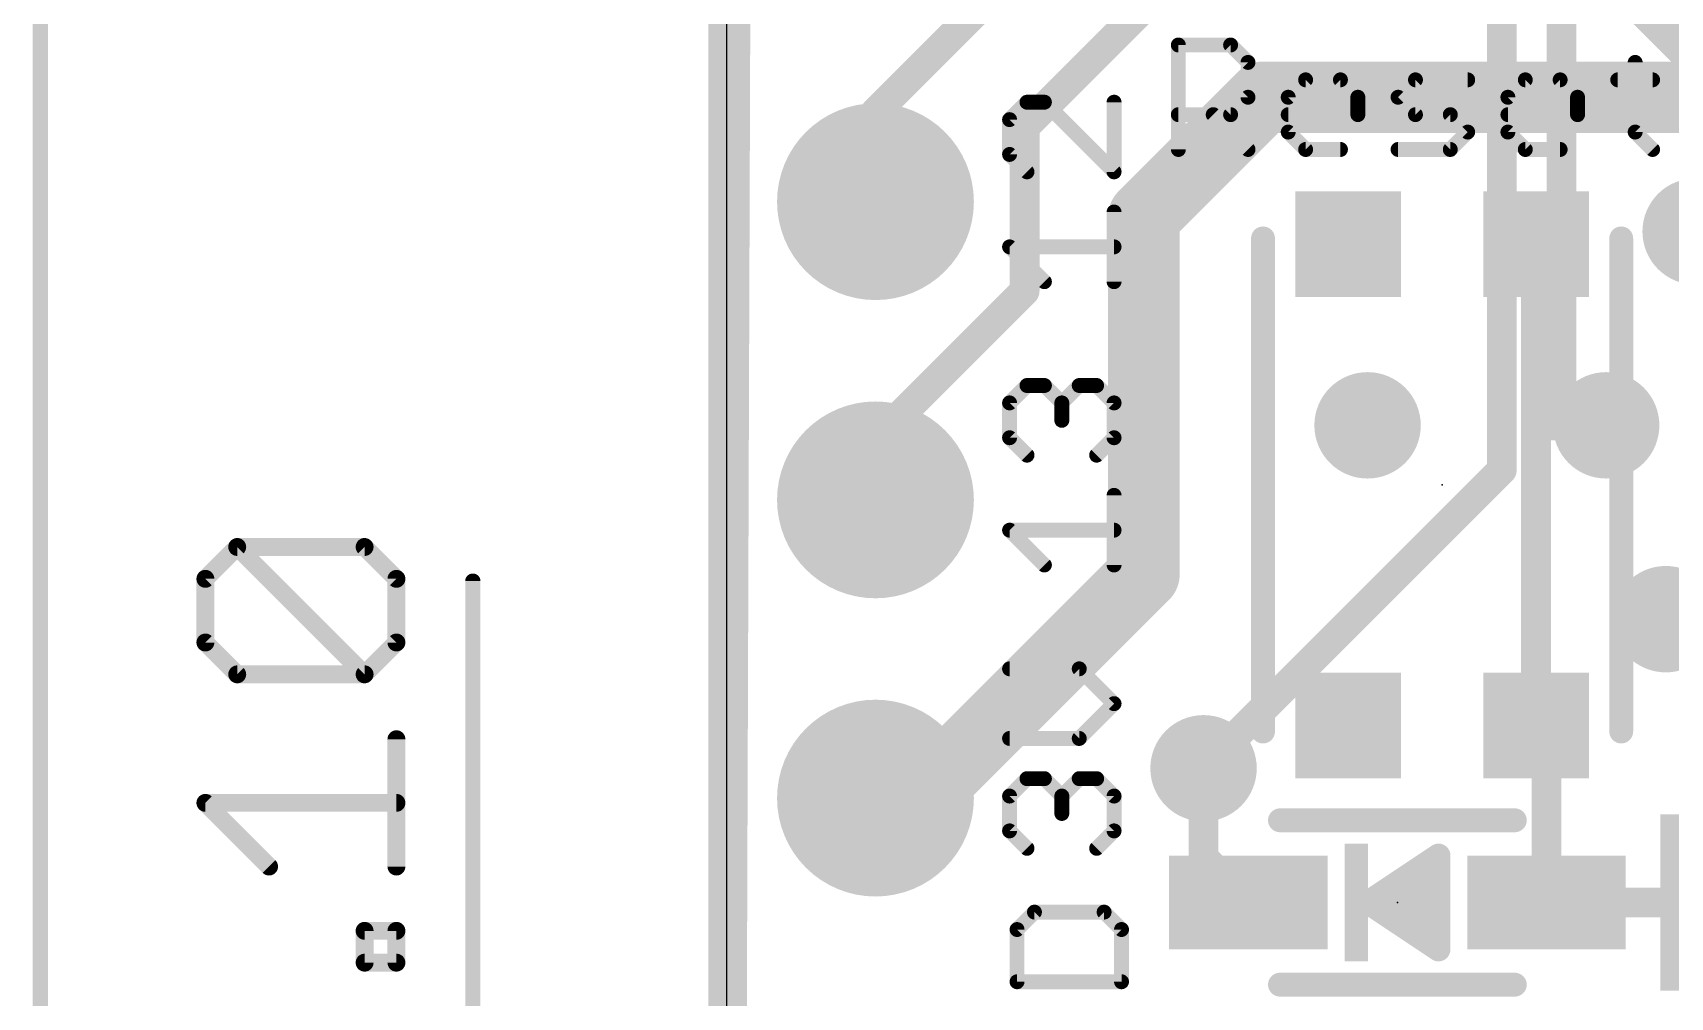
# Model space of a CAD drawing. Extents: x -8.2 to 30.2, y -5.3 to 52.8.
# Drawn here: x -5.91 to 8.04, y 6.56 to 14.77 of the extents above; entities that cross this region are included whole.
import ezdxf

# ---------------------------------------------------------------- set-up
doc = ezdxf.new("R2010")
doc.units = 0
for name, color, linetype in [('1', 12, 'CONTINUOUS'), ('16', 5, 'CONTINUOUS'), ('17', 110, 'CONTINUOUS'), ('18', 110, 'CONTINUOUS'), ('20', 53, 'CONTINUOUS'), ('21', 40, 'CONTINUOUS'), ('23', 53, 'CONTINUOUS'), ('47', 253, 'CONTINUOUS')]:
    doc.layers.add(name, color=color, linetype=linetype)

# ---------------------------------------------------------------- blocks, each defined once
blk = doc.blocks.new('RECT')
blk.add_solid([(-0.5, -0.5), (0.5, -0.5), (-0.5, 0.5), (0.5, 0.5)])
blk = doc.blocks.new('ROUNDP')
at = {"const_width": 0.5}
blk.add_lwpolyline([(0, -0.25, 1), (0, 0.25, 1), (0, -0.25)], format="xyb", dxfattribs=at)
blk = doc.blocks.new('ROUNDV')
at = {"const_width": 0.5}
blk.add_lwpolyline([(0, -0.25, 1), (0, 0.25, 1), (0, -0.25)], format="xyb", dxfattribs=at)

msp = doc.modelspace()

# ---------------------------------------------------------------- linework, layer by layer
at = {"layer": '1'}
for points, const_width in [([(0, 0), (0.127, 36.703)], 0.3048), ([(3.175, 16.002), (1.27, 14.097)], 0.254), ([(4.318, 15.748), (2.54, 13.97)], 0.254), ([(3.556, 13.208), (4.572, 14.224)], 0.6096), ([(4.572, 14.224), (8.636, 14.224)], 0.6096), ([(1.27, 14.097), (1.27, 13.335)], 0.254), ([(2.54, 13.97), (2.54, 12.573)], 0.254), ([(3.556, 10.16), (3.556, 13.208)], 0.6096), ([(6.896, 12.972), (6.896, 11.4327)], 0.254), ([(2.54, 12.573), (1.27, 11.303)], 0.254), ([(6.896, 11.4327), (6.896, 8.872)], 0.254), ([(6.896, 11.4327), (6.8987, 11.43)], 0.254), ([(6.8987, 11.43), (7.493, 11.43)], 0.254), ([(1.27, 11.303), (1.27, 10.795)], 0.254), ([(1.651, 8.255), (3.556, 10.16)], 0.6096), ([(6.896, 8.872), (6.985, 8.783)], 0.254), ([(6.985, 8.783), (6.985, 7.366)], 0.254), ([(1.27, 8.255), (1.651, 8.255)], 0.6096), ([(4.064, 7.747), (4.064, 8.509)], 0.254), ([(4.445, 7.366), (4.064, 7.747)], 0.254), ([(8.575, 7.366), (6.985, 7.366)], 0.254)]:
    msp.add_lwpolyline(points, dxfattribs=dict(at, const_width=const_width))
for points, const_width in [([(4.572, 14.3764, 1), (4.572, 14.0716)], 0.3048), ([(4.6798, 14.1162, 1), (4.4642, 14.3318)], 0.3048), ([(1.3335, 14.097, 1), (1.2065, 14.097)], 0.127), ([(1.2251, 14.1419, 1), (1.3149, 14.0521)], 0.127), ([(2.6035, 13.97, 1), (2.4765, 13.97)], 0.127), ([(2.4951, 14.0149, 1), (2.5849, 13.9251)], 0.127), ([(1.2065, 13.335, 1), (1.3335, 13.335)], 0.127), ([(3.4482, 13.3158, 1), (3.6638, 13.1002)], 0.3048), ([(3.7084, 13.208, 1), (3.4036, 13.208)], 0.3048), ([(6.9595, 12.972, 1), (6.8325, 12.972)], 0.127), ([(2.5849, 12.5281, 1), (2.4951, 12.6179)], 0.127), ([(2.4765, 12.573, 1), (2.6035, 12.573)], 0.127), ([(6.9595, 11.4327, 1), (6.8325, 11.4327)], 0.127), ([(6.9409, 11.4776, 1), (6.8511, 11.3878)], 0.127), ([(6.8325, 11.4327, 1), (6.9595, 11.4327)], 0.127), ([(6.8987, 11.4935, 1), (6.8987, 11.3665)], 0.127), ([(6.8538, 11.3851, 1), (6.9436, 11.4749)], 0.127), ([(7.493, 11.3665, 1), (7.493, 11.4935)], 0.127), ([(1.3335, 11.303, 1), (1.2065, 11.303)], 0.127), ([(1.2251, 11.3479, 1), (1.3149, 11.2581)], 0.127), ([(1.2065, 10.795, 1), (1.3335, 10.795)], 0.127), ([(3.6638, 10.0522, 1), (3.4482, 10.2678)], 0.3048), ([(3.4036, 10.16, 1), (3.7084, 10.16)], 0.3048), ([(6.9409, 8.9169, 1), (6.8511, 8.8271)], 0.127), ([(6.8325, 8.872, 1), (6.9595, 8.872)], 0.127), ([(7.0485, 8.783, 1), (6.9215, 8.783)], 0.127), ([(6.9401, 8.7381, 1), (7.0299, 8.8279)], 0.127), ([(1.27, 8.4074, 1), (1.27, 8.1026)], 0.3048), ([(1.5432, 8.3628, 1), (1.7588, 8.1472)], 0.3048), ([(1.651, 8.1026, 1), (1.651, 8.4074)], 0.3048), ([(4.1275, 8.509, 1), (4.0005, 8.509)], 0.127), ([(4.1089, 7.7919, 1), (4.0191, 7.7021)], 0.127), ([(4.0005, 7.747, 1), (4.1275, 7.747)], 0.127), ([(4.4001, 7.3211, 1), (4.4899, 7.4109)], 0.127), ([(6.985, 7.4295, 1), (6.985, 7.3025)], 0.127), ([(6.9215, 7.366, 1), (7.0485, 7.366)], 0.127)]:
    msp.add_lwpolyline(points, format="xyb", dxfattribs=dict(at, const_width=const_width))
at = {"layer": '16'}
for points, const_width in [([(0, 0), (0, 36.703)], 0.3048), ([(7.112, 11.43), (7.112, 19.685)], 0.254), ([(6.604, 11.049), (6.604, 19.431)], 0.254), ([(8.636, 14.224), (7.747, 15.113)], 0.4064), ([(7.493, 11.43), (7.112, 11.43)], 0.254), ([(4.064, 8.509), (6.604, 11.049)], 0.254)]:
    msp.add_lwpolyline(points, dxfattribs=dict(at, const_width=const_width))
at = {"layer": '16', "const_width": 0.127}
for points in [[(7.112, 11.4935, 1), (7.112, 11.3665)], [(7.0485, 11.43, 1), (7.1755, 11.43)], [(7.493, 11.3665, 1), (7.493, 11.4935)], [(6.6489, 11.0041, 1), (6.5591, 11.0939)], [(6.5405, 11.049, 1), (6.6675, 11.049)], [(4.0191, 8.5539, 1), (4.1089, 8.4641)]]:
    msp.add_lwpolyline(points, format="xyb", dxfattribs=at)
at = {"layer": '20'}
msp.add_line((0, 41.148), (0, 2.54), dxfattribs=at)
at = {"layer": '21'}
for points, const_width in [([(3.8496, 13.7795), (3.8496, 14.6693)], 0.127), ([(3.8496, 14.6693), (4.2945, 14.6693)], 0.127), ([(4.2945, 14.6693), (4.4428, 14.521)], 0.127), ([(4.4428, 14.521), (4.4428, 14.2244)], 0.127), ([(7.74, 14.521), (7.74, 13.9278)], 0.127), ([(4.7851, 14.2244), (4.9334, 14.3727)], 0.127), ([(4.9334, 14.3727), (5.23, 14.3727)], 0.127), ([(5.23, 14.3727), (5.3783, 14.2244)], 0.127), ([(5.7207, 14.2244), (5.8689, 14.3727)], 0.127), ([(5.8689, 14.3727), (6.3138, 14.3727)], 0.127), ([(6.6562, 14.2244), (6.8045, 14.3727)], 0.127), ([(6.8045, 14.3727), (7.1011, 14.3727)], 0.127), ([(7.1011, 14.3727), (7.2494, 14.2244)], 0.127), ([(7.5917, 14.3727), (7.8883, 14.3727)], 0.127), ([(2.5605, 14.1822), (2.4122, 14.0339)], 0.127), ([(2.7088, 14.1822), (2.5605, 14.1822)], 0.127), ([(3.302, 13.589), (2.7088, 14.1822)], 0.127), ([(3.302, 14.1822), (3.302, 13.589)], 0.127), ([(4.4428, 14.2244), (4.2945, 14.0761)], 0.127), ([(4.7851, 13.9278), (4.7851, 14.2244)], 0.127), ([(5.3783, 14.2244), (5.3783, 14.0761)], 0.127), ([(5.8689, 14.0761), (5.7207, 14.2244)], 0.127), ([(6.6562, 13.9278), (6.6562, 14.2244)], 0.127), ([(7.2494, 14.2244), (7.2494, 14.0761)], 0.127), ([(2.4122, 14.0339), (2.4122, 13.7373)], 0.127), ([(4.2945, 14.0761), (3.8496, 14.0761)], 0.127), ([(4.1462, 14.0761), (4.4428, 13.7795)], 0.127), ([(5.3783, 14.0761), (4.7851, 14.0761)], 0.127), ([(6.1655, 14.0761), (5.8689, 14.0761)], 0.127), ([(6.3138, 13.9278), (6.1655, 14.0761)], 0.127), ([(7.2494, 14.0761), (6.6562, 14.0761)], 0.127), ([(4.9334, 13.7795), (4.7851, 13.9278)], 0.127), ([(6.1655, 13.7795), (6.3138, 13.9278)], 0.127), ([(6.8045, 13.7795), (6.6562, 13.9278)], 0.127), ([(7.74, 13.9278), (7.8883, 13.7795)], 0.127), ([(5.23, 13.7795), (4.9334, 13.7795)], 0.127), ([(5.7207, 13.7795), (6.1655, 13.7795)], 0.127), ([(7.1011, 13.7795), (6.8045, 13.7795)], 0.127), ([(2.4122, 13.7373), (2.5605, 13.589)], 0.127), ([(3.302, 12.6535), (3.302, 13.2467)], 0.127), ([(4.5706, 8.822), (4.5706, 13.022)], 0.2032), ([(7.6214, 13.022), (7.6214, 8.822)], 0.2032), ([(2.7088, 12.6535), (2.4122, 12.9501)], 0.127), ([(2.4122, 12.9501), (3.302, 12.9501)], 0.127), ([(2.4122, 11.6209), (2.5605, 11.7692)], 0.127), ([(2.5605, 11.7692), (2.7088, 11.7692)], 0.127), ([(2.7088, 11.7692), (2.8571, 11.6209)], 0.127), ([(2.8571, 11.6209), (3.0054, 11.7692)], 0.127), ([(3.0054, 11.7692), (3.1537, 11.7692)], 0.127), ([(3.1537, 11.7692), (3.302, 11.6209)], 0.127), ([(2.4122, 11.3243), (2.4122, 11.6209)], 0.127), ([(2.8571, 11.6209), (2.8571, 11.4726)], 0.127), ([(3.302, 11.6209), (3.302, 11.3243)], 0.127), ([(2.5605, 11.176), (2.4122, 11.3243)], 0.127), ([(3.302, 11.3243), (3.1537, 11.176)], 0.127), ([(3.302, 10.2405), (3.302, 10.8337)], 0.127), ([(2.7088, 10.2405), (2.4122, 10.5371)], 0.127), ([(2.4122, 10.5371), (3.302, 10.5371)], 0.127), ([(3.0054, 9.3562), (2.4122, 9.3562)], 0.127), ([(3.302, 9.0596), (3.0054, 9.3562)], 0.127), ([(3.0054, 8.763), (3.302, 9.0596)], 0.127), ([(2.4122, 8.763), (3.0054, 8.763)], 0.127), ([(2.4122, 8.2724), (2.5605, 8.4207)], 0.127), ([(2.5605, 8.4207), (2.7088, 8.4207)], 0.127), ([(2.7088, 8.4207), (2.8571, 8.2724)], 0.127), ([(2.8571, 8.2724), (3.0054, 8.4207)], 0.127), ([(3.0054, 8.4207), (3.1537, 8.4207)], 0.127), ([(3.1537, 8.4207), (3.302, 8.2724)], 0.127), ([(2.4122, 7.9758), (2.4122, 8.2724)], 0.127), ([(2.8571, 8.2724), (2.8571, 8.1241)], 0.127), ([(3.302, 8.2724), (3.302, 7.9758)], 0.127), ([(4.715, 8.066), (6.715, 8.066)], 0.2032), ([(2.5605, 7.8275), (2.4122, 7.9758)], 0.127), ([(3.302, 7.9758), (3.1537, 7.8275)], 0.127), ([(5.465, 7.366), (6.065, 7.766)], 0.2032), ([(6.065, 7.766), (6.065, 6.966)], 0.2032), ([(5.615, 7.366), (5.915, 7.566)], 0.2032), ([(5.8436, 7.5184), (5.915, 7.5184)], 0.2032), ([(5.915, 7.566), (5.915, 7.166)], 0.2032), ([(6.065, 6.966), (5.465, 7.366)], 0.2032), ([(5.915, 7.166), (5.615, 7.366)], 0.2032), ([(5.6912, 7.3152), (5.915, 7.3152)], 0.2032), ([(2.624, 7.2839), (2.4757, 7.1356)], 0.127), ([(3.2172, 7.2839), (2.624, 7.2839)], 0.127), ([(3.3655, 7.1356), (3.2172, 7.2839)], 0.127), ([(2.4757, 7.1356), (2.4757, 6.6908)], 0.127), ([(3.3655, 6.6908), (3.3655, 7.1356)], 0.127), ([(2.4757, 6.6908), (3.3655, 6.6908)], 0.127), ([(6.715, 6.666), (4.715, 6.666)], 0.2032)]:
    msp.add_lwpolyline(points, dxfattribs=dict(at, const_width=const_width))
for points, const_width in [([(3.8814, 14.6693, 1), (3.8179, 14.6693)], 0.0635), ([(3.8496, 14.701, 1), (3.8496, 14.6375)], 0.0635), ([(4.317, 14.6917, 1), (4.272, 14.6468)], 0.0635), ([(4.2945, 14.6375, 1), (4.2945, 14.701)], 0.0635), ([(4.4745, 14.521, 1), (4.411, 14.521)], 0.0635), ([(4.4203, 14.4985, 1), (4.4652, 14.5434)], 0.0635), ([(7.7717, 14.521, 1), (7.7082, 14.521)], 0.0635), ([(4.9334, 14.4044, 1), (4.9334, 14.3409)], 0.0635), ([(4.9559, 14.3502, 1), (4.911, 14.3951)], 0.0635), ([(5.2525, 14.3951, 1), (5.2076, 14.3502)], 0.0635), ([(5.23, 14.3409, 1), (5.23, 14.4044)], 0.0635), ([(5.8689, 14.4044, 1), (5.8689, 14.3409)], 0.0635), ([(5.8914, 14.3502, 1), (5.8465, 14.3951)], 0.0635), ([(6.3138, 14.3409, 1), (6.3138, 14.4044)], 0.0635), ([(6.8045, 14.4044, 1), (6.8045, 14.3409)], 0.0635), ([(6.8269, 14.3502, 1), (6.782, 14.3951)], 0.0635), ([(7.1235, 14.3951, 1), (7.0786, 14.3502)], 0.0635), ([(7.1011, 14.3409, 1), (7.1011, 14.4044)], 0.0635), ([(7.5917, 14.4044, 1), (7.5917, 14.3409)], 0.0635), ([(7.8883, 14.3409, 1), (7.8883, 14.4044)], 0.0635), ([(2.5605, 14.2139, 1), (2.5605, 14.1504)], 0.0635), ([(2.583, 14.1597, 1), (2.5381, 14.2046)], 0.0635), ([(2.7313, 14.2046, 1), (2.6864, 14.1597)], 0.0635), ([(2.7088, 14.1504, 1), (2.7088, 14.2139)], 0.0635), ([(3.3338, 14.1822, 1), (3.2702, 14.1822)], 0.0635), ([(4.411, 14.2244, 1), (4.4745, 14.2244)], 0.0635), ([(4.4652, 14.2019, 1), (4.4203, 14.2468)], 0.0635), ([(4.8169, 14.2244, 1), (4.7534, 14.2244)], 0.0635), ([(4.7627, 14.2468, 1), (4.8076, 14.2019)], 0.0635), ([(5.4101, 14.2244, 1), (5.3466, 14.2244)], 0.0635), ([(5.3559, 14.2019, 1), (5.4008, 14.2468)], 0.0635), ([(5.7431, 14.2468, 1), (5.6982, 14.2019)], 0.0635), ([(5.6982, 14.2468, 1), (5.7431, 14.2019)], 0.0635), ([(6.6879, 14.2244, 1), (6.6244, 14.2244)], 0.0635), ([(6.6337, 14.2468, 1), (6.6786, 14.2019)], 0.0635), ([(7.2811, 14.2244, 1), (7.2176, 14.2244)], 0.0635), ([(7.2269, 14.2019, 1), (7.2718, 14.2468)], 0.0635), ([(2.444, 14.0339, 1), (2.3805, 14.0339)], 0.0635), ([(2.3898, 14.0563, 1), (2.4347, 14.0114)], 0.0635), ([(3.8496, 14.1078, 1), (3.8496, 14.0443)], 0.0635), ([(4.1687, 14.0985, 1), (4.1238, 14.0536)], 0.0635), ([(4.272, 14.0985, 1), (4.317, 14.0536)], 0.0635), ([(4.2945, 14.0443, 1), (4.2945, 14.1078)], 0.0635), ([(4.7851, 14.1078, 1), (4.7851, 14.0443)], 0.0635), ([(5.3466, 14.0761, 1), (5.4101, 14.0761)], 0.0635), ([(5.3783, 14.0443, 1), (5.3783, 14.1078)], 0.0635), ([(5.8689, 14.1078, 1), (5.8689, 14.0443)], 0.0635), ([(5.8465, 14.0536, 1), (5.8914, 14.0985)], 0.0635), ([(6.188, 14.0985, 1), (6.1431, 14.0536)], 0.0635), ([(6.1655, 14.0443, 1), (6.1655, 14.1078)], 0.0635), ([(6.6562, 14.1078, 1), (6.6562, 14.0443)], 0.0635), ([(7.2176, 14.0761, 1), (7.2811, 14.0761)], 0.0635), ([(7.2494, 14.0443, 1), (7.2494, 14.1078)], 0.0635), ([(4.7534, 13.9278, 1), (4.8169, 13.9278)], 0.0635), ([(4.8076, 13.9502, 1), (4.7627, 13.9053)], 0.0635), ([(6.3363, 13.9053, 1), (6.2914, 13.9502)], 0.0635), ([(6.2914, 13.9053, 1), (6.3363, 13.9502)], 0.0635), ([(6.6244, 13.9278, 1), (6.6879, 13.9278)], 0.0635), ([(6.6786, 13.9502, 1), (6.6337, 13.9053)], 0.0635), ([(7.7082, 13.9278, 1), (7.7717, 13.9278)], 0.0635), ([(7.7624, 13.9502, 1), (7.7175, 13.9053)], 0.0635), ([(3.8179, 13.7795, 1), (3.8814, 13.7795)], 0.0635), ([(4.4203, 13.757, 1), (4.4652, 13.802)], 0.0635), ([(4.9334, 13.8113, 1), (4.9334, 13.7477)], 0.0635), ([(4.911, 13.757, 1), (4.9559, 13.802)], 0.0635), ([(5.23, 13.7477, 1), (5.23, 13.8113)], 0.0635), ([(5.7207, 13.8113, 1), (5.7207, 13.7477)], 0.0635), ([(6.1431, 13.802, 1), (6.188, 13.757)], 0.0635), ([(6.1655, 13.7477, 1), (6.1655, 13.8113)], 0.0635), ([(6.8045, 13.8113, 1), (6.8045, 13.7477)], 0.0635), ([(6.782, 13.757, 1), (6.8269, 13.802)], 0.0635), ([(7.1011, 13.7477, 1), (7.1011, 13.8113)], 0.0635), ([(7.8658, 13.757, 1), (7.9107, 13.802)], 0.0635), ([(2.4347, 13.7597, 1), (2.3898, 13.7148)], 0.0635), ([(2.3805, 13.7373, 1), (2.444, 13.7373)], 0.0635), ([(2.5381, 13.5665, 1), (2.583, 13.6115)], 0.0635), ([(3.2702, 13.589, 1), (3.3338, 13.589)], 0.0635), ([(3.2795, 13.5665, 1), (3.3245, 13.6115)], 0.0635), ([(3.3338, 13.2467, 1), (3.2702, 13.2467)], 0.0635), ([(4.6214, 13.022, 1), (4.5198, 13.022)], 0.1016), ([(7.6722, 13.022, 1), (7.5706, 13.022)], 0.1016), ([(2.4122, 12.9818, 1), (2.4122, 12.9183)], 0.0635), ([(2.4347, 12.9725, 1), (2.3898, 12.9276)], 0.0635), ([(3.302, 12.9183, 1), (3.302, 12.9818)], 0.0635), ([(2.6864, 12.631, 1), (2.7313, 12.6759)], 0.0635), ([(3.2702, 12.6535, 1), (3.3338, 12.6535)], 0.0635), ([(2.5605, 11.8009, 1), (2.5605, 11.7374)], 0.0635), ([(2.583, 11.7467, 1), (2.5381, 11.7916)], 0.0635), ([(2.7313, 11.7916, 1), (2.6864, 11.7467)], 0.0635), ([(2.7088, 11.7374, 1), (2.7088, 11.8009)], 0.0635), ([(3.0054, 11.8009, 1), (3.0054, 11.7374)], 0.0635), ([(3.0279, 11.7467, 1), (2.983, 11.7916)], 0.0635), ([(3.1762, 11.7916, 1), (3.1313, 11.7467)], 0.0635), ([(3.1537, 11.7374, 1), (3.1537, 11.8009)], 0.0635), ([(2.444, 11.6209, 1), (2.3805, 11.6209)], 0.0635), ([(2.3898, 11.6433, 1), (2.4347, 11.5984)], 0.0635), ([(2.8889, 11.6209, 1), (2.8254, 11.6209)], 0.0635), ([(2.8347, 11.6433, 1), (2.8796, 11.5984)], 0.0635), ([(2.8347, 11.5984, 1), (2.8796, 11.6433)], 0.0635), ([(3.3338, 11.6209, 1), (3.2702, 11.6209)], 0.0635), ([(3.2795, 11.5984, 1), (3.3245, 11.6433)], 0.0635), ([(2.8254, 11.4726, 1), (2.8889, 11.4726)], 0.0635), ([(2.4347, 11.3467, 1), (2.3898, 11.3018)], 0.0635), ([(2.3805, 11.3243, 1), (2.444, 11.3243)], 0.0635), ([(3.2702, 11.3243, 1), (3.3338, 11.3243)], 0.0635), ([(3.3245, 11.3018, 1), (3.2795, 11.3467)], 0.0635), ([(2.5381, 11.1535, 1), (2.583, 11.1985)], 0.0635), ([(3.1313, 11.1985, 1), (3.1762, 11.1535)], 0.0635), ([(3.3338, 10.8337, 1), (3.2702, 10.8337)], 0.0635), ([(2.4122, 10.5688, 1), (2.4122, 10.5053)], 0.0635), ([(2.4347, 10.5595, 1), (2.3898, 10.5146)], 0.0635), ([(3.302, 10.5053, 1), (3.302, 10.5688)], 0.0635), ([(2.6864, 10.218, 1), (2.7313, 10.2629)], 0.0635), ([(3.2702, 10.2405, 1), (3.3338, 10.2405)], 0.0635), ([(2.4122, 9.3879, 1), (2.4122, 9.3244)], 0.0635), ([(3.0279, 9.3786, 1), (2.983, 9.3337)], 0.0635), ([(3.0054, 9.3244, 1), (3.0054, 9.3879)], 0.0635), ([(3.3245, 9.0371, 1), (3.2795, 9.082)], 0.0635), ([(3.2795, 9.0371, 1), (3.3245, 9.082)], 0.0635), ([(2.4122, 8.7948, 1), (2.4122, 8.7312)], 0.0635), ([(2.983, 8.7855, 1), (3.0279, 8.7405)], 0.0635), ([(3.0054, 8.7312, 1), (3.0054, 8.7948)], 0.0635), ([(4.5198, 8.822, 1), (4.6214, 8.822)], 0.1016), ([(7.5706, 8.822, 1), (7.6722, 8.822)], 0.1016), ([(2.5605, 8.4524, 1), (2.5605, 8.3889)], 0.0635), ([(2.583, 8.3982, 1), (2.5381, 8.4431)], 0.0635), ([(2.7313, 8.4431, 1), (2.6864, 8.3982)], 0.0635), ([(2.7088, 8.3889, 1), (2.7088, 8.4524)], 0.0635), ([(3.0054, 8.4524, 1), (3.0054, 8.3889)], 0.0635), ([(3.0279, 8.3982, 1), (2.983, 8.4431)], 0.0635), ([(3.1762, 8.4431, 1), (3.1313, 8.3982)], 0.0635), ([(3.1537, 8.3889, 1), (3.1537, 8.4524)], 0.0635), ([(2.444, 8.2724, 1), (2.3805, 8.2724)], 0.0635), ([(2.3898, 8.2948, 1), (2.4347, 8.2499)], 0.0635), ([(2.8889, 8.2724, 1), (2.8254, 8.2724)], 0.0635), ([(2.8347, 8.2948, 1), (2.8796, 8.2499)], 0.0635), ([(2.8347, 8.2499, 1), (2.8796, 8.2948)], 0.0635), ([(3.3338, 8.2724, 1), (3.2702, 8.2724)], 0.0635), ([(3.2795, 8.2499, 1), (3.3245, 8.2948)], 0.0635), ([(2.8254, 8.1241, 1), (2.8889, 8.1241)], 0.0635), ([(4.715, 8.1168, 1), (4.715, 8.0152)], 0.1016), ([(6.715, 8.0152, 1), (6.715, 8.1168)], 0.1016), ([(2.4347, 7.9982, 1), (2.3898, 7.9533)], 0.0635), ([(2.3805, 7.9758, 1), (2.444, 7.9758)], 0.0635), ([(3.2702, 7.9758, 1), (3.3338, 7.9758)], 0.0635), ([(3.3245, 7.9533, 1), (3.2795, 7.9982)], 0.0635), ([(2.5381, 7.805, 1), (2.583, 7.8499)], 0.0635), ([(3.1313, 7.8499, 1), (3.1762, 7.805)], 0.0635), ([(6.1158, 7.766, 1), (6.0142, 7.766)], 0.1016), ([(6.0932, 7.7237, 1), (6.0368, 7.8083)], 0.1016), ([(5.8436, 7.5692, 1), (5.8436, 7.4676)], 0.1016), ([(5.9658, 7.566, 1), (5.8642, 7.566)], 0.1016), ([(5.9432, 7.5237, 1), (5.8868, 7.6083)], 0.1016), ([(5.915, 7.4676, 1), (5.915, 7.5692)], 0.1016), ([(5.4932, 7.4083, 1), (5.4368, 7.3237)], 0.1016), ([(5.4368, 7.4083, 1), (5.4932, 7.3237)], 0.1016), ([(5.6432, 7.4083, 1), (5.5868, 7.3237)], 0.1016), ([(5.5868, 7.4083, 1), (5.6432, 7.3237)], 0.1016), ([(5.6912, 7.366, 1), (5.6912, 7.2644)], 0.1016), ([(5.915, 7.2644, 1), (5.915, 7.366)], 0.1016), ([(2.624, 7.3157, 1), (2.624, 7.2522)], 0.0635), ([(2.6465, 7.2615, 1), (2.6016, 7.3064)], 0.0635), ([(3.2397, 7.3064, 1), (3.1948, 7.2615)], 0.0635), ([(3.2172, 7.2522, 1), (3.2172, 7.3157)], 0.0635), ([(5.8868, 7.1237, 1), (5.9432, 7.2083)], 0.1016), ([(2.5075, 7.1356, 1), (2.444, 7.1356)], 0.0635), ([(2.4533, 7.1581, 1), (2.4982, 7.1132)], 0.0635), ([(3.3973, 7.1356, 1), (3.3338, 7.1356)], 0.0635), ([(3.343, 7.1132, 1), (3.388, 7.1581)], 0.0635), ([(5.8642, 7.166, 1), (5.9658, 7.166)], 0.1016), ([(6.0142, 6.966, 1), (6.1158, 6.966)], 0.1016), ([(6.0368, 6.9237, 1), (6.0932, 7.0083)], 0.1016), ([(2.4757, 6.7225, 1), (2.4757, 6.659)], 0.0635), ([(2.444, 6.6908, 1), (2.5075, 6.6908)], 0.0635), ([(3.3338, 6.6908, 1), (3.3973, 6.6908)], 0.0635), ([(3.3655, 6.659, 1), (3.3655, 6.7225)], 0.0635), ([(4.715, 6.7168, 1), (4.715, 6.6152)], 0.1016), ([(6.715, 6.6152, 1), (6.715, 6.7168)], 0.1016)]:
    msp.add_lwpolyline(points, format="xyb", dxfattribs=dict(at, const_width=const_width))
at = {"layer": '23'}
for p in [(6.096, 10.922), (5.715, 7.366)]:
    msp.add_point(p, dxfattribs=at)
at = {"layer": '47'}
for points, const_width in [([(-5.842, 0.065), (-5.842, 43.623)], 0.13), ([(-4.4367, 10.1226), (-4.1655, 10.3938)], 0.1524), ([(-4.1655, 10.3938), (-3.0809, 10.3938)], 0.1524), ([(-3.0809, 9.3091), (-4.1655, 10.3938)], 0.1524), ([(-3.0809, 10.3938), (-2.8097, 10.1226)], 0.1524), ([(-4.4367, 9.5803), (-4.4367, 10.1226)], 0.1524), ([(-2.8097, 10.1226), (-2.8097, 9.5803)], 0.1524), ([(-2.159, 2.605), (-2.159, 10.1028)], 0.13), ([(-4.1655, 9.3091), (-4.4367, 9.5803)], 0.1524), ([(-2.8097, 9.5803), (-3.0809, 9.3091)], 0.1524), ([(-3.0809, 9.3091), (-4.1655, 9.3091)], 0.1524), ([(-2.8097, 7.6719), (-2.8097, 8.7566)], 0.1524), ([(-3.8944, 7.6719), (-4.4367, 8.2143)], 0.1524), ([(-4.4367, 8.2143), (-2.8097, 8.2143)], 0.1524), ([(-3.0809, 6.8534), (-3.0809, 7.1245)], 0.1524), ([(-3.0809, 7.1245), (-2.8097, 7.1245)], 0.1524), ([(-2.8097, 7.1245), (-2.8097, 6.8534)], 0.1524), ([(-2.8097, 6.8534), (-3.0809, 6.8534)], 0.1524)]:
    msp.add_lwpolyline(points, dxfattribs=dict(at, const_width=const_width))
for points, const_width in [([(-4.1386, 10.4207, 1), (-4.1925, 10.3668)], 0.0762), ([(-4.1655, 10.4319, 1), (-4.1655, 10.3557)], 0.0762), ([(-4.1386, 10.3668, 1), (-4.1925, 10.4207)], 0.0762), ([(-3.0539, 10.4207, 1), (-3.1078, 10.3668)], 0.0762), ([(-3.0809, 10.3557, 1), (-3.0809, 10.4319)], 0.0762), ([(-4.3986, 10.1226, 1), (-4.4748, 10.1226)], 0.0762), ([(-4.4636, 10.1495, 1), (-4.4097, 10.0956)], 0.0762), ([(-2.7716, 10.1226, 1), (-2.8478, 10.1226)], 0.0762), ([(-2.8366, 10.0956, 1), (-2.7828, 10.1495)], 0.0762), ([(-2.1265, 10.1028, 1), (-2.1915, 10.1028)], 0.065), ([(-4.4097, 9.6072, 1), (-4.4636, 9.5533)], 0.0762), ([(-2.7828, 9.5533, 1), (-2.8366, 9.6072)], 0.0762), ([(-4.4748, 9.5803, 1), (-4.3986, 9.5803)], 0.0762), ([(-2.8478, 9.5803, 1), (-2.7716, 9.5803)], 0.0762), ([(-4.1655, 9.3472, 1), (-4.1655, 9.271)], 0.0762), ([(-4.1925, 9.2821, 1), (-4.1386, 9.336)], 0.0762), ([(-3.1078, 9.336, 1), (-3.0539, 9.2821)], 0.0762), ([(-3.1078, 9.2821, 1), (-3.0539, 9.336)], 0.0762), ([(-3.0809, 9.271, 1), (-3.0809, 9.3472)], 0.0762), ([(-2.7716, 8.7566, 1), (-2.8478, 8.7566)], 0.0762), ([(-4.4097, 8.2412, 1), (-4.4636, 8.1873)], 0.0762), ([(-4.4367, 8.2524, 1), (-4.4367, 8.1762)], 0.0762), ([(-2.8097, 8.1762, 1), (-2.8097, 8.2524)], 0.0762), ([(-3.9213, 7.645, 1), (-3.8674, 7.6989)], 0.0762), ([(-2.8478, 7.6719, 1), (-2.7716, 7.6719)], 0.0762), ([(-3.0428, 7.1245, 1), (-3.119, 7.1245)], 0.0762), ([(-3.0809, 7.1626, 1), (-3.0809, 7.0864)], 0.0762), ([(-2.7716, 7.1245, 1), (-2.8478, 7.1245)], 0.0762), ([(-2.8097, 7.0864, 1), (-2.8097, 7.1626)], 0.0762), ([(-3.0809, 6.8915, 1), (-3.0809, 6.8153)], 0.0762), ([(-3.119, 6.8534, 1), (-3.0428, 6.8534)], 0.0762), ([(-2.8478, 6.8534, 1), (-2.7716, 6.8534)], 0.0762), ([(-2.8097, 6.8153, 1), (-2.8097, 6.8915)], 0.0762)]:
    msp.add_lwpolyline(points, format="xyb", dxfattribs=dict(at, const_width=const_width))

# ---------------------------------------------------------------- block references
at = {"layer": '1', "xscale": 0.9, "yscale": 0.9, "rotation": 90}
for p in [(5.296, 12.972), (6.896, 12.972), (5.296, 8.872), (6.896, 8.872)]:
    msp.add_blockref('RECT', p, dxfattribs=at)
at = {"layer": '1'}
for p, xscale, yscale in [((8.575, 7.366), 1.24, 1.5), ((4.445, 7.366), 1.35, 0.8), ((6.985, 7.366), 1.35, 0.8)]:
    msp.add_blockref('RECT', p, dxfattribs=dict(at, xscale=xscale, yscale=yscale))
at = {"layer": '17', "xscale": 1.6764, "yscale": 1.6764}
for p in [(1.27, 13.335), (1.27, 13.335), (1.27, 10.795), (1.27, 10.795), (1.27, 8.255), (1.27, 8.255)]:
    msp.add_blockref('ROUNDP', p, dxfattribs=at)
at = {"layer": '18', "xscale": 0.9064, "yscale": 0.9064}
for p in [(8.255, 13.081), (8.255, 13.081), (5.461, 11.43), (5.461, 11.43), (7.493, 11.43), (7.493, 11.43), (8.001, 9.779), (8.001, 9.779), (4.064, 8.509), (4.064, 8.509)]:
    msp.add_blockref('ROUNDV', p, dxfattribs=at)
at = {"layer": '21', "xscale": 0.2}
msp.add_blockref('RECT', (5.365, 7.366), dxfattribs=at)

doc.saveas('drawing.dxf')
